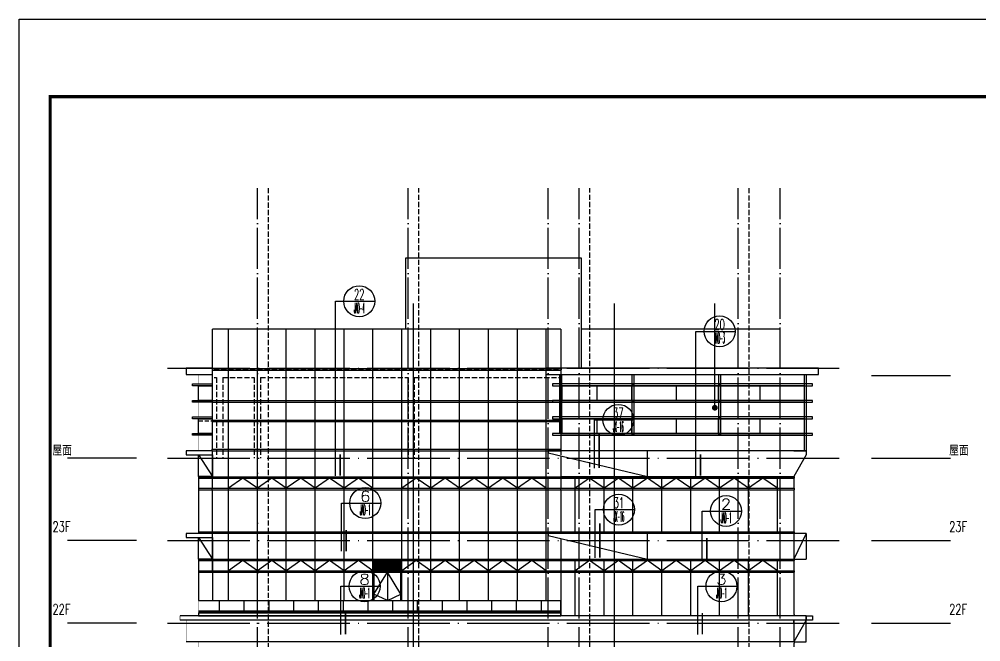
# Model space of a CAD drawing. Extents: x 1980812 to 2578970, y -669191 to 284498.
# Drawn here: x 2489870 to 2536472, y -249390 to -219232 of the extents above; entities that cross this region are included whole.
import ezdxf
from ezdxf.enums import TextEntityAlignment as Align

# ---------------------------------------------------------------- set-up
doc = ezdxf.new("R2010")
doc.units = 0
doc.header["$LTSCALE"] = 1000
doc.header["$MEASUREMENT"] = 0
for name, pattern in [('CONTINOUS', [0]), ('DASH', [0.35, 0.25, -0.1]), ('DOTE', [2.42, 2, -0.2, 0.02, -0.2]), ('HIDDEN', [0.375, 0.25, -0.125])]:
    doc.linetypes.add(name, pattern=pattern)
for name, color, linetype in [('0-立面(轮廓)', 63, 'CONTINOUS'), ('7-LM结构线、轮廓线', 40, 'Continuous'), ('8', 8, 'Continuous'), ('ALUM', 157, 'Continuous'), ('B-玻璃', 6, 'Continuous'), ('CURTWALL', 2, 'Continuous'), ('DIM_ELEV', 3, 'Continuous'), ('DIM_LEAD', 3, 'Continuous'), ('dote', 1, 'DOTE'), ('ELEV-4', 157, 'Continuous'), ('GLASS', 230, 'Continuous'), ('hatch', 8, 'Continuous'), ('HIDDEN', 8, 'HIDDEN'), ('LB铝板', 4, 'Continuous'), ('PJ', 4, 'Continuous'), ('PUB_DIM', 3, 'Continuous'), ('TK', 1, 'Continuous'), ('WALL', 4, 'Continuous'), ('可见看线', 63, 'Continuous'), ('柱网', 1, 'DOTE'), ('节点', 3, 'Continuous')]:
    doc.layers.add(name, color=color, linetype=linetype)
doc.styles.add('COMP', font='COMPLEX.shx', dxfattribs={"bigfont": 'hztxt'})
doc.styles.add('HZTXTW', font='txtw.shx', dxfattribs={"width": 0.6, "bigfont": 'hztxtw.shx'})

# ---------------------------------------------------------------- blocks, each defined once
blk = doc.blocks.new('ASD')
at = {"color": 2}
for points in [[(-16, 77), (64, 77), (64, -2858), (-16, -2858)], [(4221, -368), (27, -368), (27, -458), (4221, -458)], [(4221, -1168), (27, -1168), (27, -1258), (4221, -1258)], [(4221, -1968), (27, -1968), (27, -2058), (4221, -2058)], [(4221, -2768), (27, -2768), (27, -2858), (4221, -2858)]]:
    blk.add_lwpolyline(points, close=True, dxfattribs=at)
at = {"layer": '8'}
for points in [[(2124, -458), (2124, -1168)], [(2124, -2058), (2124, -2768)]]:
    blk.add_lwpolyline(points, dxfattribs=at)
at = {"layer": 'ELEV-4'}
for points in [[(4174, -458), (74, -458), (74, -1168), (4174, -1168)], [(4174, -2058), (74, -2058), (74, -2768), (4174, -2768)]]:
    blk.add_lwpolyline(points, close=True, dxfattribs=at)
blk = doc.blocks.new('_index')
blk.add_line((-0.5, 0), (0.5, 0))
blk.add_circle((0, 0), 0.5)
at = {"style": 'COMP'}
for tag, width, p, p2 in [('1', 2.333333, (-0.17, 0.05), (0.17, 0.05)), ('-', 1.166667, (-0.17, -0.39), (0.17, -0.39))]:
    blk.add_attdef(tag, text='', height=0.34, dxfattribs=dict(at, width=width)).set_placement(p, p2, align=Align.FIT)
blk = doc.blocks.new('A$C3955716C')
at = {"layer": '节点'}
for p, q in [((3785, 71145), (3785, 79597)), ((3785, 79597), (5052, 79597)), ((21251, 78138), (22518, 78138)), ((21251, 71145), (21251, 78138)), ((4076, 67484), (4076, 69818)), ((21562, 67100), (21562, 69434)), ((4045, 63456), (4045, 65791)), ((21342, 63456), (21342, 65791))]:
    blk.add_line(p, q, dxfattribs=at)
at = {"layer": '节点', "ltscale": 0.5}
for p, q in [((4076, 69818), (4477, 69818)), ((21562, 69434), (21963, 69434)), ((4045, 65791), (4446, 65791)), ((21342, 65791), (21743, 65791))]:
    blk.add_line(p, q, dxfattribs=at)
at = {"layer": '节点', "ltscale": 0.5, "const_width": 75}
for points in [[(4010, 71145), (4010, 72178)], [(21476, 71145), (21476, 72178)], [(4301, 67484), (4301, 68516)], [(21787, 67100), (21787, 68133)], [(4270, 63456), (4270, 64489)], [(21567, 63456), (21567, 64489)]]:
    blk.add_lwpolyline(points, dxfattribs=at)
at = {"layer": '节点', "ltscale": 0.5}
ref = blk.add_blockref('_index', (4936, 79597), dxfattribs=dict(at, xscale=1500.000000075524, yscale=1500.000000075524, zscale=1500.000000075524))
ref.add_attrib('1', '22', dxfattribs={"layer": '0', "height": 510, "rotation": 360, "style": 'COMP', "width": 0.617647}).set_placement((4681, 79672), (5191, 79672), align=Align.FIT)
ref.add_attrib('-', 'JAD-4', dxfattribs={"layer": '0', "height": 510, "style": 'COMP', "width": 0.21}).set_placement((4681, 79012), (5191, 79012), align=Align.FIT)
ref = blk.add_blockref('_index', (22402, 78138), dxfattribs=dict(at, xscale=1500.000000075524, yscale=1500.000000075524, zscale=1500.000000075524))
ref.add_attrib('1', '20', dxfattribs={"layer": '0', "height": 510, "rotation": 360, "style": 'COMP', "width": 0.617647}).set_placement((22147, 78213), (22657, 78213), align=Align.FIT)
ref.add_attrib('-', 'JAD-3', dxfattribs={"layer": '0', "height": 510, "style": 'COMP', "width": 0.214286}).set_placement((22147, 77553), (22657, 77553), align=Align.FIT)
ref = blk.add_blockref('_index', (5227, 69818), dxfattribs=dict(at, xscale=1500.000000075524, yscale=1500.000000075524, zscale=1500.000000075524))
ref.add_attrib('1', '6', dxfattribs={"layer": '0', "height": 510, "rotation": 360, "style": 'COMP', "width": 1.5}).set_placement((4972, 69893), (5482, 69893), align=Align.FIT)
ref.add_attrib('-', 'JAD-1', dxfattribs={"layer": '0', "height": 510, "style": 'COMP', "width": 0.225806}).set_placement((4972, 69233), (5482, 69233), align=Align.FIT)
ref = blk.add_blockref('_index', (22713, 69434), dxfattribs=dict(at, xscale=1500.000000075524, yscale=1500.000000075524, zscale=1500.000000075524))
ref.add_attrib('1', '2', dxfattribs={"layer": '0', "height": 510, "rotation": 360, "style": 'COMP', "width": 1.5}).set_placement((22458, 69509), (22968, 69509), align=Align.FIT)
ref.add_attrib('-', 'JAD-1', dxfattribs={"layer": '0', "height": 510, "style": 'COMP', "width": 0.225806}).set_placement((22458, 68849), (22968, 68849), align=Align.FIT)
ref = blk.add_blockref('_index', (5196, 65791), dxfattribs=dict(at, xscale=1500.000000075524, yscale=1500.000000075524, zscale=1500.000000075524))
ref.add_attrib('1', '8', dxfattribs={"layer": '0', "height": 510, "rotation": 360, "style": 'COMP', "width": 1.5}).set_placement((4941, 65866), (5451, 65866), align=Align.FIT)
ref.add_attrib('-', 'JAD-1', dxfattribs={"layer": '0', "height": 510, "style": 'COMP', "width": 0.225806}).set_placement((4941, 65206), (5451, 65206), align=Align.FIT)
ref = blk.add_blockref('_index', (22493, 65791), dxfattribs=dict(at, xscale=1500.000000075524, yscale=1500.000000075524, zscale=1500.000000075524))
ref.add_attrib('1', '3', dxfattribs={"layer": '0', "height": 510, "rotation": 360, "style": 'COMP', "width": 1.5}).set_placement((22238, 65866), (22748, 65866), align=Align.FIT)
ref.add_attrib('-', 'JAD-1', dxfattribs={"layer": '0', "height": 510, "style": 'COMP', "width": 0.225806}).set_placement((22238, 65206), (22748, 65206), align=Align.FIT)

msp = doc.modelspace()

# ---------------------------------------------------------------- hatches: boundary and pattern name
at = {"layer": 'hatch'}
h = msp.add_hatch(dxfattribs=at)
h.set_pattern_fill('PLAST', color=8, scale=30, style=0, double=1)
h.set_pattern_definition([(9e-15, (913315.56, -1355245), (9e-30, 95.25), []), (9e-15, (913315.56, -1355233.1), (9e-30, 95.25), []), (9e-15, (913315.56, -1355221.19), (9e-30, 95.25), [])])
h.paths.add_polyline_path([(2507012.3, -245460.4), (2508412.3, -245460.4), (2508412.3, -245955.4), (2507012.3, -245955.4)])

# ---------------------------------------------------------------- linework, layer by layer
at = {"color": 2}
for points in [[(2526742.3, -236140.4), (2526742.3, -234240.4), (2517112.3, -234240.4)], [(2499232.3, -236985.4), (2498262.3, -236985.4), (2498262.3, -236895.4), (2499232.3, -236895.4)], [(2499232.3, -237785.4), (2498262.3, -237785.4), (2498262.3, -237695.4), (2499232.3, -237695.4)], [(2499232.3, -238585.4), (2498262.3, -238585.4), (2498262.3, -238495.4), (2499232.3, -238495.4)], [(2499232.3, -239385.4), (2498262.3, -239385.4), (2498262.3, -239295.4), (2499232.3, -239295.4)]]:
    msp.add_lwpolyline(points, dxfattribs=at)
for points in [[(2516072.3, -236450.4), (2516152.3, -236450.4), (2516152.3, -239295.4), (2516072.3, -239295.4)], [(2523772.3, -236450.4), (2523852.3, -236450.4), (2523852.3, -239385.4), (2523772.3, -239385.4)], [(2527932.3, -236450.4), (2528012.3, -236450.4), (2528012.3, -240140.4), (2527932.3, -240140.4)], [(2519609.3, -236895.4), (2515712.3, -236895.4), (2515712.3, -236985.4), (2519609.3, -236985.4)], [(2528312.3, -236895.4), (2523815.3, -236895.4), (2523815.3, -236985.4), (2528312.3, -236985.4)], [(2519609.3, -237695.4), (2515712.3, -237695.4), (2515712.3, -237785.4), (2519609.3, -237785.4)], [(2528312.3, -237695.4), (2523815.3, -237695.4), (2523815.3, -237785.4), (2528312.3, -237785.4)], [(2519609.3, -238495.4), (2515712.3, -238495.4), (2515712.3, -238585.4), (2519609.3, -238585.4)], [(2528312.3, -238495.4), (2523815.3, -238495.4), (2523815.3, -238585.4), (2528312.3, -238585.4)], [(2519609.3, -239295.4), (2515712.3, -239295.4), (2515712.3, -239385.4), (2519609.3, -239385.4)], [(2528312.3, -239295.4), (2523815.3, -239295.4), (2523815.3, -239385.4), (2528312.3, -239385.4)]]:
    msp.add_lwpolyline(points, close=True, dxfattribs=at)
at = {"layer": '0-立面(轮廓)', "color": 2}
for p, q in [((2516112.3, -234240.4), (2499232.3, -234240.4)), ((2516112.3, -234240.4), (2516112.3, -240140.4)), ((2515512.3, -240140.4), (2515512.3, -240240.4)), ((2528012.3, -240140.4), (2515512.3, -240140.4)), ((2528012.3, -240140.4), (2516889.6, -240140.4)), ((2520312.3, -241390.4), (2520312.3, -240140.4)), ((2515512.3, -244140.4), (2515512.3, -244240.4)), ((2528012.3, -244140.4), (2515512.3, -244140.4)), ((2515512.3, -244140.4), (2515512.3, -244240.4)), ((2520312.3, -245390.4), (2520312.3, -244140.4)), ((2498562.3, -247390.4), (2516112.3, -247390.4)), ((2528012.3, -248140.4), (2497662.3, -248140.4)), ((2528012.3, -248340.4), (2497662.3, -248340.4)), ((2527412.3, -248340.4), (2527412.3, -248490.4)), ((2527412.3, -248490.4), (2527412.3, -248340.4)), ((2527412.3, -248490.4), (2527412.3, -248340.4)), ((2528012.3, -248140.4), (2528012.3, -248340.4)), ((2528012.3, -248140.4), (2528012.3, -248340.4)), ((2528012.3, -248340.4), (2528012.3, -248140.4)), ((2527412.3, -249390.4), (2497962.3, -249390.4))]:
    msp.add_line(p, q, dxfattribs=at)
at = {"layer": '0-立面(轮廓)'}
for p, q in [((2499232.3, -236140.4), (2497962.3, -236140.4)), ((2528612.3, -236140.4), (2515412.3, -236140.4)), ((2528612.3, -236450.4), (2528612.3, -236140.4))]:
    msp.add_line(p, q, dxfattribs=at)
at = {"layer": '0-立面(轮廓)', "color": 2}
for points in [[(2499232.3, -241390.4), (2499232.3, -240135.4), (2499222.3, -240135.4), (2499222.3, -240065.4), (2499232.3, -240065.4), (2499232.3, -238725.4), (2499222.3, -238725.4), (2499222.3, -238655.4), (2499232.3, -238655.4), (2499232.3, -234240.4)], [(2499232.3, -240140.4), (2497962.3, -240140.4), (2497962.3, -240340.4), (2499232.3, -240340.4)], [(2498562.3, -240340.4), (2499232.3, -241390.4)], [(2515512.3, -240240.4), (2520312.3, -241390.4)], [(2516112.3, -240384.2), (2516112.3, -241405.4), (2516102.3, -241405.4), (2516102.3, -241460.4), (2516112.3, -241460.4), (2516112.3, -241955.4), (2516102.3, -241955.4), (2516102.3, -242025.4), (2516112.3, -242025.4), (2516112.3, -244065.4), (2516101.9, -244065.4), (2516101.9, -244122.4), (2516112.3, -244122.4), (2516112.3, -244140.4)], [(2527412.3, -240140.4), (2528012.3, -240140.4), (2528012.3, -240340.4), (2527412.3, -241390.4)], [(2498562.3, -241388.3), (2498562.3, -241405.4), (2498552.3, -241405.4), (2498552.3, -241460.4), (2498562.3, -241460.4), (2498562.3, -241955.4), (2498552.3, -241955.4), (2498552.3, -242025.4), (2498562.3, -242025.4), (2498562.3, -244063.4), (2498551.9, -244063.4), (2498551.9, -244120.4), (2498562.3, -244120.4), (2498562.3, -244140.4)], [(2499232.3, -244065.4), (2499232.3, -242025.4), (2499222.3, -242025.4), (2499222.3, -241955.4), (2499232.3, -241955.4), (2499232.3, -241460.4), (2499222.3, -241460.4), (2499222.3, -241405.4), (2499232.3, -241405.4), (2499232.3, -241390.4)], [(2516112.3, -241390.4), (2527412.3, -241390.4)], [(2527412.3, -241390.4), (2527412.3, -241405.4), (2527422.3, -241405.4), (2527422.3, -241460.4), (2527412.3, -241460.4), (2527412.3, -241955.4), (2527422.3, -241955.4), (2527422.3, -242025.4), (2527412.3, -242025.4), (2527412.3, -244065.4), (2527422.8, -244065.4), (2527422.8, -244122.4), (2527412.3, -244122.4), (2527412.3, -244140.4)], [(2499232.3, -244140.4), (2497962.3, -244140.4), (2497962.3, -244340.4), (2499232.3, -244340.4)], [(2499222.3, -245390.4), (2499222.3, -245320.4), (2499232.3, -245320.4), (2499232.3, -244490.4), (2499232.3, -244135.4), (2499222.3, -244135.4), (2499222.3, -244065.4)], [(2527412.3, -244140.4), (2527412.3, -245390.4)], [(2528012.3, -244140.4), (2527412.3, -245390.4)], [(2528012.3, -244140.4), (2528012.3, -245390.4)], [(2498562.3, -244340.4), (2499232.3, -245390.4)], [(2515512.3, -244240.4), (2520312.3, -245390.4)], [(2516112.3, -244384.2), (2516112.3, -245390.4), (2528012.3, -245390.4)], [(2498562.3, -245390.4), (2498562.3, -245405.4), (2498552.3, -245405.4), (2498552.3, -245460.4), (2498562.3, -245460.4), (2498562.3, -245955.4), (2498552.3, -245955.4), (2498552.3, -246025.4), (2498562.3, -246025.4), (2498562.3, -247390.4)], [(2516112.3, -245390.4), (2516112.3, -245405.4), (2516102.3, -245405.4), (2516102.3, -245460.4), (2516112.3, -245460.4), (2516112.3, -245955.4), (2516102.3, -245955.4), (2516102.3, -246025.4), (2516112.3, -246025.4), (2516112.3, -248063.4), (2516101.9, -248063.4), (2516101.9, -248120.4), (2516112.3, -248120.4), (2516112.3, -248140.4)], [(2527412.3, -245390.4), (2527412.3, -245405.4), (2527422.3, -245405.4), (2527422.3, -245460.4), (2527412.3, -245460.4), (2527412.3, -245955.4), (2527422.3, -245955.4), (2527422.3, -246025.4), (2527412.3, -246025.4), (2527412.3, -248063.4), (2527422.8, -248063.4), (2527422.8, -248120.4), (2527412.3, -248120.4), (2527412.3, -248140.4)], [(2528012.3, -248340.4), (2527412.3, -249390.4)], [(2528012.3, -248140.4), (2528312.3, -248140.4), (2528312.3, -248340.4), (2528012.3, -248340.4)], [(2527412.3, -249390.4), (2527412.3, -249405.4), (2527422.3, -249405.4), (2527422.3, -249460.4), (2527412.3, -249460.4), (2527412.3, -249955.4), (2527422.3, -249955.4), (2527422.3, -250025.4), (2527412.3, -250025.4), (2527412.3, -252065.4), (2527422.8, -252065.4), (2527422.8, -252122.4), (2527412.3, -252122.4), (2527412.3, -252140.4)]]:
    msp.add_lwpolyline(points, dxfattribs=at)
for points in [[(2498562.3, -240340.4), (2499232.3, -240340.4), (2499232.3, -241390.4), (2498562.3, -241390.4)], [(2498562.3, -244340.4), (2499232.3, -244340.4), (2499232.3, -245390.4), (2498562.3, -245390.4)], [(2528012.3, -248340.4), (2527412.3, -248340.4), (2527412.3, -249390.4), (2528012.3, -249390.4)]]:
    msp.add_lwpolyline(points, close=True, dxfattribs=at)
at = {"layer": '7-LM结构线、轮廓线', "color": 2}
msp.add_lwpolyline([(2499232.3, -245955.4), (2499232.3, -245390.4), (2499232.3, -245955.4), (2499222.3, -245955.4), (2499222.3, -246025.4), (2499232.3, -246025.4), (2499232.3, -247390.4)], dxfattribs=at)
at = {"layer": '8'}
for p, q in [((2500012.3, -247390.4), (2500012.3, -234240.4)), ((2501412.3, -247390.4), (2501412.3, -234240.4)), ((2502812.3, -247390.4), (2502812.3, -234240.4)), ((2504212.3, -247390.4), (2504212.3, -234240.4)), ((2505612.3, -247390.4), (2505612.3, -234240.4)), ((2507012.3, -247390.4), (2507012.3, -234240.4)), ((2508412.3, -247390.4), (2508412.3, -234240.4)), ((2509812.3, -247390.4), (2509812.3, -234240.4)), ((2511212.3, -247390.4), (2511212.3, -234240.4)), ((2512612.3, -247390.4), (2512612.3, -234240.4)), ((2514012.3, -247390.4), (2514012.3, -234240.4)), ((2515412.3, -247390.4), (2515412.3, -234240.4)), ((2516812.3, -244140.4), (2516812.3, -241390.4)), ((2518212.3, -244140.4), (2518212.3, -241390.4)), ((2519612.3, -244140.4), (2519612.3, -241390.4)), ((2521012.3, -244140.4), (2521012.3, -241390.4)), ((2522412.3, -244140.4), (2522412.3, -241390.4)), ((2523812.3, -244140.4), (2523812.3, -241390.4)), ((2525212.3, -244140.4), (2525212.3, -241390.4)), ((2526612.3, -244140.4), (2526612.3, -241390.4)), ((2516812.3, -248140.4), (2516812.3, -245390.4)), ((2518212.3, -248140.4), (2518212.3, -245390.4)), ((2519612.3, -248140.4), (2519612.3, -245390.4)), ((2521012.3, -248140.4), (2521012.3, -245390.4)), ((2522412.3, -248140.4), (2522412.3, -245390.4)), ((2523812.3, -248140.4), (2523812.3, -245390.4)), ((2525212.3, -248140.4), (2525212.3, -245390.4)), ((2526612.3, -248140.4), (2526612.3, -245390.4)), ((2507712.3, -246025.4), (2507712.3, -247390.4)), ((2498562.3, -247940.4), (2516112.3, -247940.4))]:
    msp.add_line(p, q, dxfattribs=at)
for points in [[(2517862.3, -236985.4), (2517862.3, -237695.4)], [(2525763.8, -236985.4), (2525763.8, -237695.4)], [(2517862.3, -238585.4), (2517862.3, -239295.4)], [(2525763.8, -238585.4), (2525763.8, -239295.4)], [(2501412.3, -241955.4), (2500712.3, -241460.4), (2500012.3, -241955.4)], [(2502812.3, -241955.4), (2502112.3, -241460.4), (2501412.3, -241955.4)], [(2504212.3, -241955.4), (2503512.3, -241460.4), (2502812.3, -241955.4)], [(2505612.3, -241955.4), (2504912.3, -241460.4), (2504212.3, -241955.4)], [(2507012.3, -241955.4), (2506312.3, -241460.4), (2505612.3, -241955.4)], [(2509812.3, -241955.4), (2509112.3, -241460.4), (2508412.3, -241955.4)], [(2511212.3, -241955.4), (2510512.3, -241460.4), (2509812.3, -241955.4)], [(2512612.3, -241955.4), (2511912.3, -241460.4), (2511212.3, -241955.4)], [(2514012.3, -241955.4), (2513312.3, -241460.4), (2512612.3, -241955.4)], [(2515412.3, -241955.4), (2514712.3, -241460.4), (2514012.3, -241955.4)], [(2518212.3, -241955.4), (2517512.3, -241460.4), (2516812.3, -241955.4)], [(2519612.3, -241955.4), (2518912.3, -241460.4), (2518212.3, -241955.4)], [(2521012.3, -241955.4), (2520312.3, -241460.4), (2519612.3, -241955.4)], [(2522412.3, -241955.4), (2521712.3, -241460.4), (2521012.3, -241955.4)], [(2523812.3, -241955.4), (2523112.3, -241460.4), (2522412.3, -241955.4)], [(2525212.3, -241955.4), (2524512.3, -241460.4), (2523812.3, -241955.4)], [(2526612.3, -241955.4), (2525912.3, -241460.4), (2525212.3, -241955.4)], [(2501412.3, -245955.4), (2500712.3, -245460.4), (2500012.3, -245955.4)], [(2502812.3, -245955.4), (2502112.3, -245460.4), (2501412.3, -245955.4)], [(2504212.3, -245955.4), (2503512.3, -245460.4), (2502812.3, -245955.4)], [(2505612.3, -245955.4), (2504912.3, -245460.4), (2504212.3, -245955.4)], [(2507012.3, -245955.4), (2506312.3, -245460.4), (2505612.3, -245955.4)], [(2509812.3, -245955.4), (2509112.3, -245460.4), (2508412.3, -245955.4)], [(2511212.3, -245955.4), (2510512.3, -245460.4), (2509812.3, -245955.4)], [(2512612.3, -245955.4), (2511912.3, -245460.4), (2511212.3, -245955.4)], [(2514012.3, -245955.4), (2513312.3, -245460.4), (2512612.3, -245955.4)], [(2515412.3, -245955.4), (2514712.3, -245460.4), (2514012.3, -245955.4)], [(2518212.3, -245955.4), (2517512.3, -245460.4), (2516812.3, -245955.4)], [(2519612.3, -245955.4), (2518912.3, -245460.4), (2518212.3, -245955.4)], [(2521012.3, -245955.4), (2520312.3, -245460.4), (2519612.3, -245955.4)], [(2522412.3, -245955.4), (2521712.3, -245460.4), (2521012.3, -245955.4)], [(2523812.3, -245955.4), (2523112.3, -245460.4), (2522412.3, -245955.4)], [(2525212.3, -245955.4), (2524512.3, -245460.4), (2523812.3, -245955.4)], [(2526612.3, -245955.4), (2525912.3, -245460.4), (2525212.3, -245955.4)], [(2508362.3, -247390.4), (2508362.3, -246025.4), (2507062.3, -246025.4), (2507062.3, -247390.4)]]:
    msp.add_lwpolyline(points, dxfattribs=at)
at = {"layer": 'ALUM'}
for p, q in [((2499232.3, -236155.4), (2516112.3, -236155.4)), ((2499232.3, -236155.4), (2516112.3, -236155.4)), ((2499232.3, -236225.4), (2516112.3, -236225.4)), ((2499232.3, -237705.4), (2516112.3, -237705.4)), ((2499232.3, -237705.4), (2516112.3, -237705.4)), ((2499232.3, -237775.4), (2516112.3, -237775.4)), ((2499232.3, -238655.4), (2516112.3, -238655.4)), ((2499232.3, -238655.4), (2516112.3, -238655.4)), ((2499232.3, -238725.4), (2516112.3, -238725.4)), ((2499232.3, -240065.4), (2516112.3, -240065.4)), ((2499232.3, -240065.4), (2516112.3, -240065.4)), ((2499232.3, -240135.4), (2516112.3, -240135.4)), ((2499232.3, -241405.4), (2516112.3, -241405.4)), ((2499232.3, -241460.4), (2516112.3, -241460.4)), ((2516112.3, -241405.4), (2527412.3, -241405.4)), ((2516112.3, -241460.4), (2527412.3, -241460.4)), ((2499232.3, -241955.4), (2516112.3, -241955.4)), ((2499232.3, -242025.4), (2516112.3, -242025.4)), ((2516112.3, -241955.4), (2527412.3, -241955.4)), ((2516112.3, -242025.4), (2527412.3, -242025.4)), ((2499222.3, -244065.4), (2516112.3, -244065.4)), ((2499232.3, -244135.4), (2516112.3, -244135.4)), ((2499232.3, -245390.4), (2516112.3, -245390.4)), ((2499232.3, -245460.4), (2516112.3, -245460.4)), ((2516112.3, -245405.4), (2527412.3, -245405.4)), ((2516112.3, -245460.4), (2527412.3, -245460.4)), ((2499232.3, -245955.4), (2516812.3, -245955.4)), ((2499232.3, -246025.4), (2516812.3, -246025.4)), ((2516112.3, -245955.4), (2527412.3, -245955.4)), ((2516112.3, -246025.4), (2527412.3, -246025.4))]:
    msp.add_line(p, q, dxfattribs=at)
for points in [[(2498552.3, -241405.4), (2499222.3, -241405.4)], [(2498552.3, -241460.4), (2499222.3, -241460.4)], [(2498552.3, -241955.4), (2499222.3, -241955.4)], [(2498552.3, -242025.4), (2499222.3, -242025.4)], [(2498552.3, -244065.4), (2499232.3, -244065.4)], [(2498552.3, -244122.4), (2499222.3, -244122.4)], [(2516112.3, -244065.4), (2527412.3, -244065.4)], [(2516112.3, -244065.4), (2527412.3, -244065.4)], [(2516112.3, -244122.4), (2527412.3, -244122.4)], [(2516112.3, -244122.4), (2527412.3, -244122.4)], [(2498552.3, -245405.4), (2499222.3, -245405.4)], [(2498552.3, -245460.4), (2499222.3, -245460.4)], [(2498552.3, -245955.4), (2499222.3, -245955.4)], [(2498552.3, -246025.4), (2499222.3, -246025.4)]]:
    msp.add_lwpolyline(points, dxfattribs=at)
at = {"layer": 'B-玻璃'}
for points in [[(2507712.3, -247388.1), (2507062.3, -247082.9), (2507712.3, -246025.4)], [(2507712.3, -247388.1), (2508362.3, -247082.9), (2507712.3, -246025.4)]]:
    msp.add_lwpolyline(points, dxfattribs=at)
at = {"layer": 'CURTWALL'}
for p, q in [((2499562.3, -247390.4), (2499562.3, -247990.4)), ((2500762.3, -247390.4), (2500762.3, -247990.4)), ((2501962.3, -247390.4), (2501962.3, -247990.4)), ((2503162.3, -247390.4), (2503162.3, -247990.4)), ((2504362.3, -247390.4), (2504362.3, -247990.4)), ((2505562.3, -247390.4), (2505562.3, -247990.4)), ((2506762.3, -247390.4), (2506762.3, -247990.4)), ((2507962.3, -247390.4), (2507962.3, -247990.4)), ((2509162.3, -247390.4), (2509162.3, -247990.4)), ((2510362.3, -247390.4), (2510362.3, -247990.4)), ((2511562.3, -247390.4), (2511562.3, -247990.4)), ((2512762.3, -247390.4), (2512762.3, -247990.4)), ((2513962.3, -247390.4), (2513962.3, -247990.4)), ((2515162.3, -247390.4), (2515162.3, -247990.4))]:
    msp.add_line(p, q, dxfattribs=at)
at = {"layer": 'DIM_LEAD', "color": 3}
for p, q in [((2508971.1, -306516.4), (2508971.1, -233002.5)), ((2518717.5, -280859.7), (2518717.5, -233002.5))]:
    msp.add_line(p, q, dxfattribs=at)
at = {"layer": 'DIM_LEAD'}
msp.add_line((2523582.3, -238055), (2523582.3, -233002.5), dxfattribs=at)
at = {"layer": 'DIM_LEAD', "const_width": 140}
msp.add_lwpolyline([(2523582.3, -238125, 1), (2523582.3, -237985, 1)], format="xyb", close=True, dxfattribs=at)
at = {"layer": 'dote'}
for p, q in [((2501412.3, -318449.8), (2501412.3, -227415.9)), ((2508712.3, -318449.8), (2508712.3, -227415.9)), ((2515512.3, -318449.8), (2515512.3, -227415.9)), ((2517012.3, -318449.8), (2517012.3, -227415.9)), ((2524712.3, -318449.8), (2524712.3, -227415.9)), ((2526742.3, -318449.8), (2526742.3, -227415.9))]:
    msp.add_line(p, q, dxfattribs=at)
at = {"layer": 'dote', "linetype": 'DASH'}
for p, q in [((2501932.3, -227415.9), (2501932.3, -322132.7)), ((2509232.3, -322132.7), (2509232.3, -227415.9)), ((2517532.3, -322132.7), (2517532.3, -227415.9)), ((2525232.3, -227415.9), (2525232.3, -322132.7))]:
    msp.add_line(p, q, dxfattribs=at)
at = {"layer": 'ELEV-4'}
msp.add_line((2516112.3, -247470.4), (2516112.3, -248140.4), dxfattribs=at)
at = {"layer": 'GLASS', "color": 2}
for p, q in [((2498562.3, -247890.4), (2516112.3, -247890.4)), ((2498562.3, -247990.4), (2516112.3, -247990.4))]:
    msp.add_line(p, q, dxfattribs=at)
at = {"layer": 'GLASS'}
for points in [[(2499232.3, -237695.4), (2498562.3, -237695.4), (2498562.3, -236985.4), (2499232.3, -236985.4)], [(2499232.3, -239295.4), (2498562.3, -239295.4), (2498562.3, -238585.4), (2499232.3, -238585.4)]]:
    msp.add_lwpolyline(points, dxfattribs=at)
for points in [[(2519562.3, -236985.4), (2516162.3, -236985.4), (2516162.3, -237695.4), (2519562.3, -237695.4)], [(2527932.3, -236985.4), (2523862.3, -236985.4), (2523862.3, -237695.4), (2527932.3, -237695.4)], [(2519562.3, -238585.4), (2516162.3, -238585.4), (2516162.3, -239295.4), (2519562.3, -239295.4)], [(2527932.3, -238585.4), (2523862.3, -238585.4), (2523862.3, -239295.4), (2527932.3, -239295.4)]]:
    msp.add_lwpolyline(points, close=True, dxfattribs=at)
at = {"layer": 'HIDDEN', "ltscale": 0.8}
msp.add_line((2498562.3, -238690.4, 0), (2499222.3, -238690.4, 0), dxfattribs=at)
at = {"layer": 'LB铝板', "color": 2}
msp.add_line((2515412.3, -236450.4), (2515412.3, -236140.4), dxfattribs=at)
for points in [[(2499232.3, -236140.4), (2497962.3, -236140.4), (2497962.3, -236450.4), (2499232.3, -236450.4)], [(2515412.3, -236450.4), (2528612.3, -236450.4), (2528612.3, -236140.4), (2515412.3, -236140.4)]]:
    msp.add_lwpolyline(points, dxfattribs=at)
at = {"layer": 'PJ', "const_width": 20}
msp.add_lwpolyline([(2498562.3, -252140.4), (2498562.3, -249390.4), (2497962.3, -249390.4), (2497962.3, -248340.4), (2497662.3, -248340.4), (2497662.3, -248140.4), (2498562.3, -248140.4), (2498562.3, -247390.4), (2498562.3, -247390.4), (2498562.3, -245390.4), (2498562.3, -245390.4), (2498562.3, -244340.4), (2497962.3, -244340.4), (2497962.3, -244140.4), (2498562.3, -244140.4), (2498562.3, -240340.4), (2497962.3, -240340.4), (2497962.3, -240140.4), (2498562.3, -240140.4), (2498562.3, -239385.4), (2498262.3, -239385.4), (2498262.3, -239295.4), (2498562.3, -239295.4), (2498562.3, -238585.4), (2498262.3, -238585.4), (2498262.3, -238495.4), (2498562.3, -238495.4), (2498562.3, -237785.4), (2498262.3, -237785.4), (2498262.3, -237695.4), (2498562.3, -237695.4), (2498562.3, -236985.4), (2498262.3, -236985.4), (2498262.3, -236895.4), (2498562.3, -236895.4), (2498562.3, -236450.4), (2498262.3, -236450.4), (2497962.3, -236450.4), (2497962.3, -236140.4), (2499232.3, -236140.4), (2499232.3, -234240.4), (2508612.3, -234240.4), (2508612.3, -230790.4), (2517112.3, -230790.4), (2517112.3, -234240.4), (2526742.3, -234240.4), (2526742.3, -236140.4), (2528612.3, -236140.4), (2528612.3, -236450.4), (2528012.3, -236450.4), (2528012.3, -236895.4), (2528312.3, -236895.4), (2528312.3, -236985.4), (2528012.3, -236985.4), (2528012.3, -237695.4), (2528312.3, -237695.4), (2528312.3, -237785.4), (2528012.3, -237785.4), (2528012.3, -238495.4), (2528312.3, -238495.4), (2528312.3, -238585.4), (2528012.3, -238585.4), (2528012.3, -239295.4), (2528312.3, -239295.4), (2528312.3, -239385.4), (2528012.3, -239385.4), (2528012.3, -240140.4), (2528012.3, -240340.4), (2527412.3, -241390.4), (2527412.3, -244140.4), (2528012.3, -244140.4), (2528012.3, -245390.4), (2527412.3, -245390.4), (2527412.3, -248140.4), (2528312.3, -248140.4), (2528312.3, -248340.4), (2528012.3, -248340.4), (2528012.3, -249390.4), (2527412.3, -249390.4), (2527412.3, -252140.4)], dxfattribs=at)
at = {"layer": 'PUB_DIM'}
for p, q in [((2531182.9, -236490.4), (2535012.2, -236490.4)), ((2495552.2, -240490.4), (2492213.3, -240490.4)), ((2531182.9, -240490.4), (2535012.2, -240490.4)), ((2495552.2, -244490.4), (2492213.3, -244490.4)), ((2531182.9, -244490.4), (2535012.2, -244490.4)), ((2495552.2, -248490.4), (2492213.3, -248490.4)), ((2531182.9, -248490.4), (2535012.2, -248490.4))]:
    msp.add_line(p, q, dxfattribs=at)
at = {"layer": 'TK'}
msp.add_lwpolyline([(2578969.7, -219231.9), (2578969.7, -345381.9), (2489869.7, -345381.9), (2489869.7, -219231.9)], close=True, dxfattribs=at)
at = {"layer": 'TK', "const_width": 150}
msp.add_lwpolyline([(2491369.7, -343881.9), (2577469.7, -343881.9), (2577469.7, -222981.9), (2491369.7, -222981.9)], close=True, dxfattribs=at)
at = {"layer": 'WALL', "color": 2}
msp.add_line((2516112.3, -248140.4), (2516112.3, -247390.4), dxfattribs=at)
at = {"layer": 'WALL'}
msp.add_lwpolyline([(2508612.3, -234240.4), (2508612.3, -230790.4), (2517112.3, -230790.4), (2517112.3, -236140.4)], dxfattribs=at)
at = {"layer": 'WALL', "color": 2}
msp.add_lwpolyline([(2516112.3, -247990.4), (2498562.3, -247990.4), (2498562.3, -248140.4), (2516112.3, -248140.4)], close=True, dxfattribs=at)
at = {"layer": '可见看线', "linetype": 'DASH'}
for p, q in [((2499312.3, -236190.4), (2516162.3, -236190.4)), ((2499312.3, -236590.4), (2499432.3, -236590.4)), ((2499432.3, -236590.4), (2499432.3, -240490.4)), ((2499732.3, -236590.4), (2499732.3, -240490.4)), ((2499732.3, -236590.4), (2501262.3, -236590.4)), ((2501262.3, -236590.4), (2501262.3, -240490.4)), ((2501562.3, -236590.4), (2501562.3, -240490.4)), ((2501562.3, -236590.4), (2508712.3, -236590.4)), ((2508712.3, -236590.4), (2508712.3, -240490.4)), ((2509012.3, -236590.4), (2509012.3, -240490.4)), ((2509012.3, -236590.4), (2516112.3, -236590.4)), ((2516112.3, -236590.4), (2516112.3, -240490.4))]:
    msp.add_line(p, q, dxfattribs=at)
at = {"layer": '柱网', "ltscale": 2}
for p, q in [((2497053.2, -236140.4), (2529607.9, -236140.4)), ((2497053.2, -240490.4), (2529607.9, -240490.4)), ((2497053.2, -244490.4), (2529607.9, -244490.4)), ((2497053.2, -248490.4), (2529607.9, -248490.4))]:
    msp.add_line(p, q, dxfattribs=at)
at = {"layer": '节点'}
for p, q in [((2517756.5, -238639.6), (2519023.2, -238639.6)), ((2517756.5, -240973.7), (2517756.5, -238639.6)), ((2517781.7, -242989.6), (2519048.5, -242989.6)), ((2517781.7, -245323.7), (2517781.7, -242989.6))]:
    msp.add_line(p, q, dxfattribs=at)
at = {"layer": '节点', "ltscale": 0.5, "const_width": 75}
for points in [[(2517981.5, -240973.7), (2517981.5, -239307.2)], [(2518006.7, -245323.7), (2518006.7, -243657.2)]]:
    msp.add_lwpolyline(points, dxfattribs=at)

# ---------------------------------------------------------------- block references
at = {"color": 2}
msp.add_blockref('ASD', (2519588.6, -236527), dxfattribs=at)
at = {"layer": 'PJ'}
msp.add_blockref('A$C3955716C', (2501412.3, -312490.4), dxfattribs=at)
at = {"layer": '节点', "ltscale": 0.5}
ref = msp.add_blockref('_index', (2518907, -238639.6), dxfattribs=dict(at, xscale=1500.000000075524, yscale=1500.000000075524, zscale=1500.000000075524))
ref.add_attrib('1', '37', dxfattribs={"layer": '0', "height": 510, "rotation": 360, "style": 'COMP', "width": 0.636364}).set_placement((2518652, -238564.6), (2519162, -238564.6), align=Align.FIT)
ref.add_attrib('-', 'JX-16', dxfattribs={"layer": '0', "height": 510, "style": 'COMP', "width": 0.233333}).set_placement((2518652, -239224.6), (2519162, -239224.6), align=Align.FIT)
ref = msp.add_blockref('_index', (2518932.2, -242989.6), dxfattribs=dict(at, xscale=1500.000000075524, yscale=1500.000000075524, zscale=1500.000000075524))
ref.add_attrib('1', '31', dxfattribs={"layer": '0', "height": 510, "rotation": 360, "style": 'COMP', "width": 0.75}).set_placement((2518677.2, -242914.6), (2519187.2, -242914.6), align=Align.FIT)
ref.add_attrib('-', 'JX-16', dxfattribs={"layer": '0', "height": 510, "style": 'COMP', "width": 0.233333}).set_placement((2518677.2, -243574.6), (2519187.2, -243574.6), align=Align.FIT)

# ---------------------------------------------------------------- texts
at = {"layer": 'DIM_ELEV', "color": 7, "style": 'HZTXTW', "width": 0.7}
for s, p in [('屋面', (2491479.5, -240369.9)), ('屋面', (2534938, -240369.9)), ('23F', (2491479.5, -244069.4)), ('23F', (2534938, -244069.4)), ('22F', (2491479.5, -248069.4)), ('22F', (2534938, -248069.4))]:
    msp.add_text(s, height=500, dxfattribs=at).set_placement(p)

doc.saveas('drawing.dxf')
